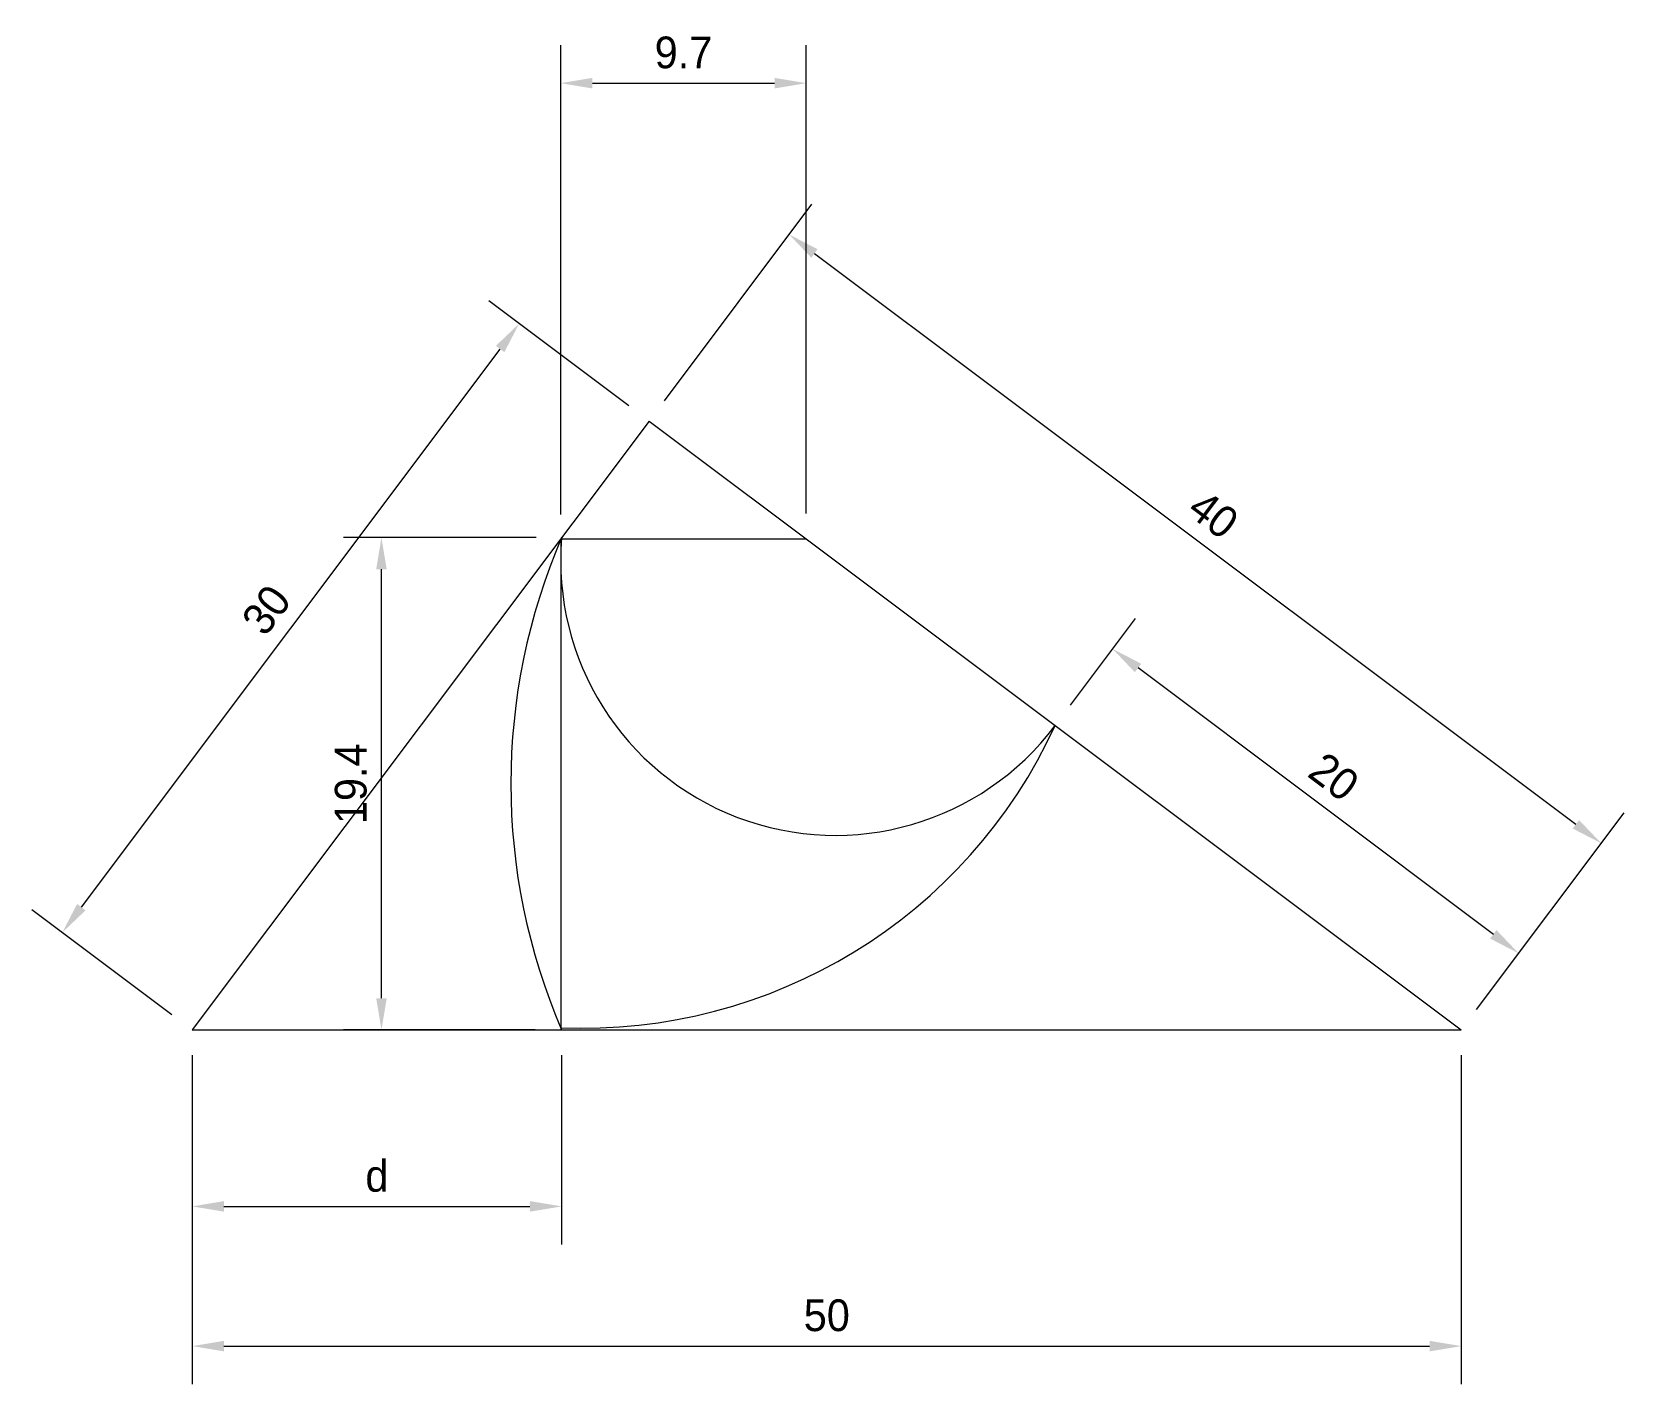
# Model space of a CAD drawing. Header units: centimetres. Extents: x 8026.1 to 8088.9, y 532.2 to 585.5.
import ezdxf

# ---------------------------------------------------------------- set-up
doc = ezdxf.new("R2010")
doc.units = ezdxf.units.CM
doc.header["$PDMODE"] = 35
doc.header["$PDSIZE"] = -2
doc.layers.add('標註', color=7, linetype='Continuous', lineweight=15)
doc.styles.add('文2.5', font='', dxfattribs={"height": 2.5})
doc.styles.get('文2.5').set_extended_font_data('PMingLiU')
doc.dimstyles.new('DIM2.5', dxfattribs={"dimtxt": 2.5, "dimasz": 2.5, "dimexe": 3, "dimexo": 2, "dimgap": 1, "dimtad": 1, "dimdec": 1, "dimdsep": 46, "dimtxsty": '文2.5', "dimcen": 0, "dimclrd": 256, "dimclre": 256, "dimadec": 0, "dimazin": 0, "dimtfac": 1, "dimtdec": 1, "dimtmove": 0, "dimatfit": 3, "dimfxl": 1, "dimlwd": 15, "dimlwe": 15, "dimarcsym": 0})

# ---------------------------------------------------------------- blocks, each defined once
blk = doc.blocks.new('*D24')
at = {"layer": 'Defpoints', "color": 0, "transparency": 16777216}
for p in [(8050.444, 570.204), (8087.96, 553.559), (8082.444, 546.204)]:
    blk.add_point(p, dxfattribs=at)
at = {"layer": '標註', "lineweight": 15, "transparency": 16777216}
for p, q in [((8051.044, 571.004), (8056.86, 578.759)), ((8056.96, 576.809), (8086.96, 554.309)), ((8083.044, 547.004), (8088.86, 554.759))]:
    blk.add_line(p, q, dxfattribs=at)
at = {"layer": '標註', "transparency": 16777216}
for points in [[(8057.085, 576.976), (8056.835, 576.643), (8055.96, 577.559)], [(8087.085, 554.476), (8086.835, 554.143), (8087.96, 553.559)]]:
    blk.add_solid(points, dxfattribs=at)
at = {"layer": '標註', "color": 0, "transparency": 16777216, "insert": (8072.678, 566.516), "char_height": 1.25, "attachment_point": 5, "rotation": 323.1301, "style": '文2.5'}
blk.add_mtext('40', dxfattribs=at)
blk = doc.blocks.new('*D23')
at = {"layer": 'Defpoints', "color": 0, "transparency": 16777216}
for p in [(8068.707, 561.222), (8066.444, 558.204), (8082.444, 546.204)]:
    blk.add_point(p, dxfattribs=at)
at = {"layer": '標註', "lineweight": 15, "transparency": 16777216}
for p, q in [((8067.044, 559.004), (8069.607, 562.422)), ((8083.707, 549.972), (8069.707, 560.472)), ((8083.044, 547.004), (8085.607, 550.422))]:
    blk.add_line(p, q, dxfattribs=at)
at = {"layer": '標註', "transparency": 16777216}
for points in [[(8069.832, 560.639), (8069.582, 560.305), (8068.707, 561.222)], [(8083.832, 550.139), (8083.582, 549.805), (8084.707, 549.222)]]:
    blk.add_solid(points, dxfattribs=at)
at = {"layer": '標註', "color": 0, "transparency": 16777216, "insert": (8077.425, 556.179), "char_height": 1.25, "attachment_point": 5, "rotation": 323.1301, "style": '文2.5'}
blk.add_mtext('20', dxfattribs=at)
blk = doc.blocks.new('*D22')
at = {"layer": 'Defpoints', "color": 0, "transparency": 16777216}
for p in [(8032.444, 546.204), (8082.444, 546.204), (8082.444, 533.741)]:
    blk.add_point(p, dxfattribs=at)
at = {"layer": '標註', "lineweight": 15, "transparency": 16777216}
for p, q in [((8032.444, 545.204), (8032.444, 532.241)), ((8082.444, 545.204), (8082.444, 532.241)), ((8033.694, 533.741), (8081.194, 533.741))]:
    blk.add_line(p, q, dxfattribs=at)
at = {"layer": '標註', "transparency": 16777216}
for points in [[(8033.694, 533.949), (8033.694, 533.533), (8032.444, 533.741)], [(8081.194, 533.949), (8081.194, 533.533), (8082.444, 533.741)]]:
    blk.add_solid(points, dxfattribs=at)
at = {"layer": '標註', "color": 0, "transparency": 16777216, "insert": (8057.444, 534.949), "char_height": 1.25, "attachment_point": 5, "style": '文2.5'}
blk.add_mtext('50', dxfattribs=at)
blk = doc.blocks.new('*D21')
at = {"layer": 'Defpoints', "color": 0, "transparency": 16777216}
for p in [(8032.444, 546.204), (8046.998, 546.204), (8046.998, 539.248)]:
    blk.add_point(p, dxfattribs=at)
at = {"layer": '標註', "lineweight": 15, "transparency": 16777216}
for p, q in [((8032.444, 545.204), (8032.444, 537.748)), ((8046.998, 545.204), (8046.998, 537.748)), ((8033.694, 539.248), (8045.748, 539.248))]:
    blk.add_line(p, q, dxfattribs=at)
at = {"layer": '標註', "transparency": 16777216}
for points in [[(8033.694, 539.457), (8033.694, 539.04), (8032.444, 539.248)], [(8045.748, 539.457), (8045.748, 539.04), (8046.998, 539.248)]]:
    blk.add_solid(points, dxfattribs=at)
at = {"layer": '標註', "color": 0, "transparency": 16777216, "insert": (8039.721, 540.444), "char_height": 1.25, "attachment_point": 5, "style": '文2.5'}
blk.add_mtext('d', dxfattribs=at)
blk = doc.blocks.new('*D20')
at = {"layer": 'Defpoints', "color": 0, "transparency": 16777216}
for p in [(8045.324, 574.044), (8050.444, 570.204), (8032.444, 546.204)]:
    blk.add_point(p, dxfattribs=at)
at = {"layer": '標註', "lineweight": 15, "transparency": 16777216}
for p, q in [((8049.644, 570.804), (8044.124, 574.944)), ((8028.074, 551.044), (8044.574, 573.044)), ((8031.644, 546.804), (8026.124, 550.944))]:
    blk.add_line(p, q, dxfattribs=at)
at = {"layer": '標註', "transparency": 16777216}
for points in [[(8044.408, 573.169), (8044.741, 572.919), (8045.324, 574.044)], [(8027.908, 551.169), (8028.241, 550.919), (8027.324, 550.044)]]:
    blk.add_solid(points, dxfattribs=at)
at = {"layer": '標註', "color": 0, "transparency": 16777216, "insert": (8035.368, 562.761), "char_height": 1.25, "attachment_point": 5, "rotation": 53.1301, "style": '文2.5'}
blk.add_mtext('30', dxfattribs=at)
blk = doc.blocks.new('*D19')
at = {"layer": 'Defpoints', "color": 0, "transparency": 16777216}
for p in [(8039.899, 565.61), (8046.998, 565.61), (8046.96, 546.204)]:
    blk.add_point(p, dxfattribs=at)
at = {"layer": '標註', "lineweight": 15, "transparency": 16777216}
for p, q in [((8045.998, 565.61), (8038.399, 565.61)), ((8039.899, 547.454), (8039.899, 564.36)), ((8045.96, 546.204), (8038.399, 546.204))]:
    blk.add_line(p, q, dxfattribs=at)
at = {"layer": '標註', "transparency": 16777216}
for points in [[(8039.691, 564.36), (8040.107, 564.36), (8039.899, 565.61)], [(8039.691, 547.454), (8040.107, 547.454), (8039.899, 546.204)]]:
    blk.add_solid(points, dxfattribs=at)
at = {"layer": '標註', "color": 0, "transparency": 16777216, "insert": (8038.695, 555.907), "char_height": 1.25, "attachment_point": 5, "rotation": 90, "style": '文2.5'}
blk.add_mtext('19.4', dxfattribs=at)
blk = doc.blocks.new('*D18')
at = {"layer": 'Defpoints', "color": 0, "transparency": 16777216}
for p in [(8056.637, 583.523), (8046.96, 565.52), (8056.637, 565.559)]:
    blk.add_point(p, dxfattribs=at)
at = {"layer": '標註', "lineweight": 15, "transparency": 16777216}
for p, q in [((8046.96, 566.52), (8046.96, 585.023)), ((8056.637, 566.559), (8056.637, 585.023)), ((8048.21, 583.523), (8055.387, 583.523))]:
    blk.add_line(p, q, dxfattribs=at)
at = {"layer": '標註', "transparency": 16777216}
for points in [[(8048.21, 583.731), (8048.21, 583.314), (8046.96, 583.523)], [(8055.387, 583.731), (8055.387, 583.314), (8056.637, 583.523)]]:
    blk.add_solid(points, dxfattribs=at)
at = {"layer": '標註', "color": 0, "transparency": 16777216, "insert": (8051.799, 584.727), "char_height": 1.25, "attachment_point": 5, "style": '文2.5'}
blk.add_mtext('9.7', dxfattribs=at)

msp = doc.modelspace()

# ---------------------------------------------------------------- linework, layer by layer
at = {"layer": '標註'}
for p, q in [((8050.444, 570.204), (8032.444, 546.204)), ((8050.444, 570.204), (8082.444, 546.204)), ((8046.96, 565.559), (8056.637, 565.559)), ((8046.96, 565.559), (8046.96, 546.204)), ((8032.444, 546.204), (8082.444, 546.204))]:
    msp.add_line(p, q, dxfattribs=at)
for centre, radius, start, end in [((8069.506, 555.907), 24.51, 156.67948, 203.32052), ((8057.784, 564.699), 10.824, 175.16965, 323.1301), ((8047.845, 566.738), 20.464, 267.52241, 335.3518)]:
    msp.add_arc(centre, radius, start, end, dxfattribs=at)

# ---------------------------------------------------------------- dimensions: what is measured, and where the dimension line sits
for base, p1, p2, picture, middle in [((8056.637, 583.523), (8046.96, 565.52), (8056.637, 565.559), '*D18', (8051.799, 584.727)), ((8082.444, 533.741), (8032.444, 546.204), (8082.444, 546.204), '*D22', (8057.444, 534.949))]:
    dim = msp.add_linear_dim(base=base, p1=p1, p2=p2, dimstyle='DIM2.5', dxfattribs=at)
    dim.commit()
    dim.dimension.update_dxf_attribs({"geometry": picture, "text_midpoint": middle})
for p1, p2, distance, picture, middle in [((8050.444, 570.204), (8082.444, 546.204), 9.194, '*D24', (8072.678, 566.516)), ((8032.444, 546.204), (8050.444, 570.204), 6.399, '*D20', (8035.368, 562.761)), ((8082.444, 546.204), (8066.444, 558.204), -3.773, '*D23', (8077.425, 556.179))]:
    dim = msp.add_aligned_dim(p1=p1, p2=p2, distance=distance, dimstyle='DIM2.5', dxfattribs=at)
    dim.commit()
    dim.dimension.update_dxf_attribs({"geometry": picture, "text_midpoint": middle})
dim = msp.add_linear_dim(base=(8039.899, 565.61), p1=(8046.96, 546.204), p2=(8046.998, 565.61), angle=90, dimstyle='DIM2.5', dxfattribs=at)
dim.commit()
dim.dimension.update_dxf_attribs({"geometry": '*D19', "text_midpoint": (8038.695, 555.907)})
dim = msp.add_linear_dim(base=(8046.998, 539.248), p1=(8032.444, 546.204), p2=(8046.998, 546.204), text='d', dimstyle='DIM2.5', dxfattribs=at)
dim.commit()
dim.dimension.update_dxf_attribs({"geometry": '*D21', "text_midpoint": (8039.721, 540.444)})

doc.saveas('drawing.dxf')
